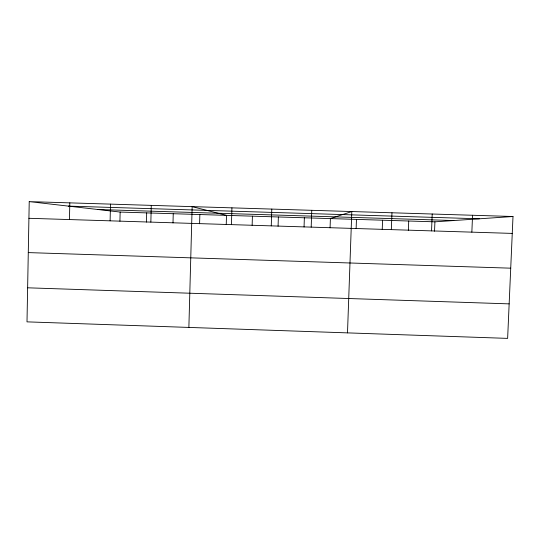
<?xml version="1.0" encoding="UTF-8"?>
<svg xmlns="http://www.w3.org/2000/svg" width="540" height="540" viewBox="0 0 540 540"><rect width="100%" height="100%" fill="white"/><g stroke="black" fill="none" stroke-linecap="round" stroke-linejoin="round"><path stroke-width="0.81" d="M29.227 201.616L27 321.86L507.634 338.384L513 216.506L29.227 201.616L120.143 212.065L434.916 221.825L513 216.506M69.464 219.564L69.809 202.865M110.113 220.833L110.491 204.12M119.927 221.265L120.143 212.065M146.441 222.095L146.671 212.888M150.856 222.109L151.268 205.369M173.003 222.925L173.239 213.712M188.872 327.422L192.152 206.631L226.51 215.366L226.24 224.593M199.597 223.756L199.854 214.535M231.431 224.626L231.923 207.853M252.14 225.403L252.416 216.169M271.262 225.875L271.789 209.081M278.073 226.213L278.37 216.972M304.054 227.023L304.358 217.775M311.189 227.124L311.756 210.31M330.075 227.84L330.392 218.585L351.81 211.545L347.497 332.876M356.13 228.656L356.461 219.388M382.232 229.473L382.577 220.199M391.331 229.628L391.966 212.78M408.362 230.411L408.726 221.015M431.541 230.884L432.209 214.016M434.545 231.228L434.916 221.825M471.852 232.146L472.561 215.257M68.351 206.111L479.311 218.801M98.044 209.527L453.83 220.536M28.917 218.295L512.258 233.408M28.283 252.599L510.725 268.178M27.634 287.807L509.152 303.872"/></g></svg>
